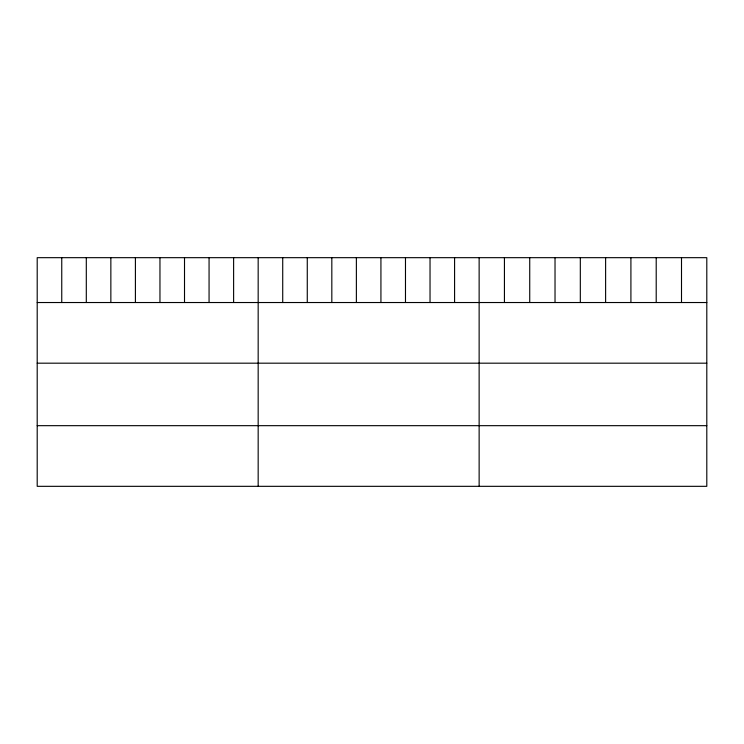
<?xml version="1.0" encoding="UTF-8"?>
<svg xmlns="http://www.w3.org/2000/svg" width="744" height="744" viewBox="0 0 744 744"><rect width="100%" height="100%" fill="white"/><g stroke="black" fill="none" stroke-linecap="round" stroke-linejoin="round"><path stroke-width="1.12" d="M706.8 302.529L706.8 486.325L37.2 486.325L37.2 257.675L706.8 257.675L706.8 302.529L37.2 302.529M37.2 363.184L706.8 363.184M37.2 425.67L706.8 425.67M681.504 257.675L681.504 302.529M656.208 257.675L656.208 302.529M630.912 257.675L630.912 302.529M605.616 257.675L605.616 302.529M580.32 257.675L580.32 302.529M555.024 257.675L555.024 302.529M529.728 257.675L529.728 302.529M504.432 257.675L504.432 302.529M479.136 257.675L479.136 486.325M454.584 257.675L454.584 302.529M430.032 257.675L430.032 302.529M405.48 257.675L405.48 302.529M380.928 257.675L380.928 302.529M356.376 257.675L356.376 302.529M331.824 257.675L331.824 302.529M307.272 257.675L307.272 302.529M282.72 257.675L282.72 302.529M258.168 257.675L258.168 486.325M233.616 257.675L233.616 302.529M209.064 257.675L209.064 302.529M184.512 257.675L184.512 302.529M159.96 257.675L159.96 302.529M135.408 257.675L135.408 302.529M110.856 257.675L110.856 302.529M86.304 257.675L86.304 302.529M61.752 257.675L61.752 302.529"/></g></svg>
